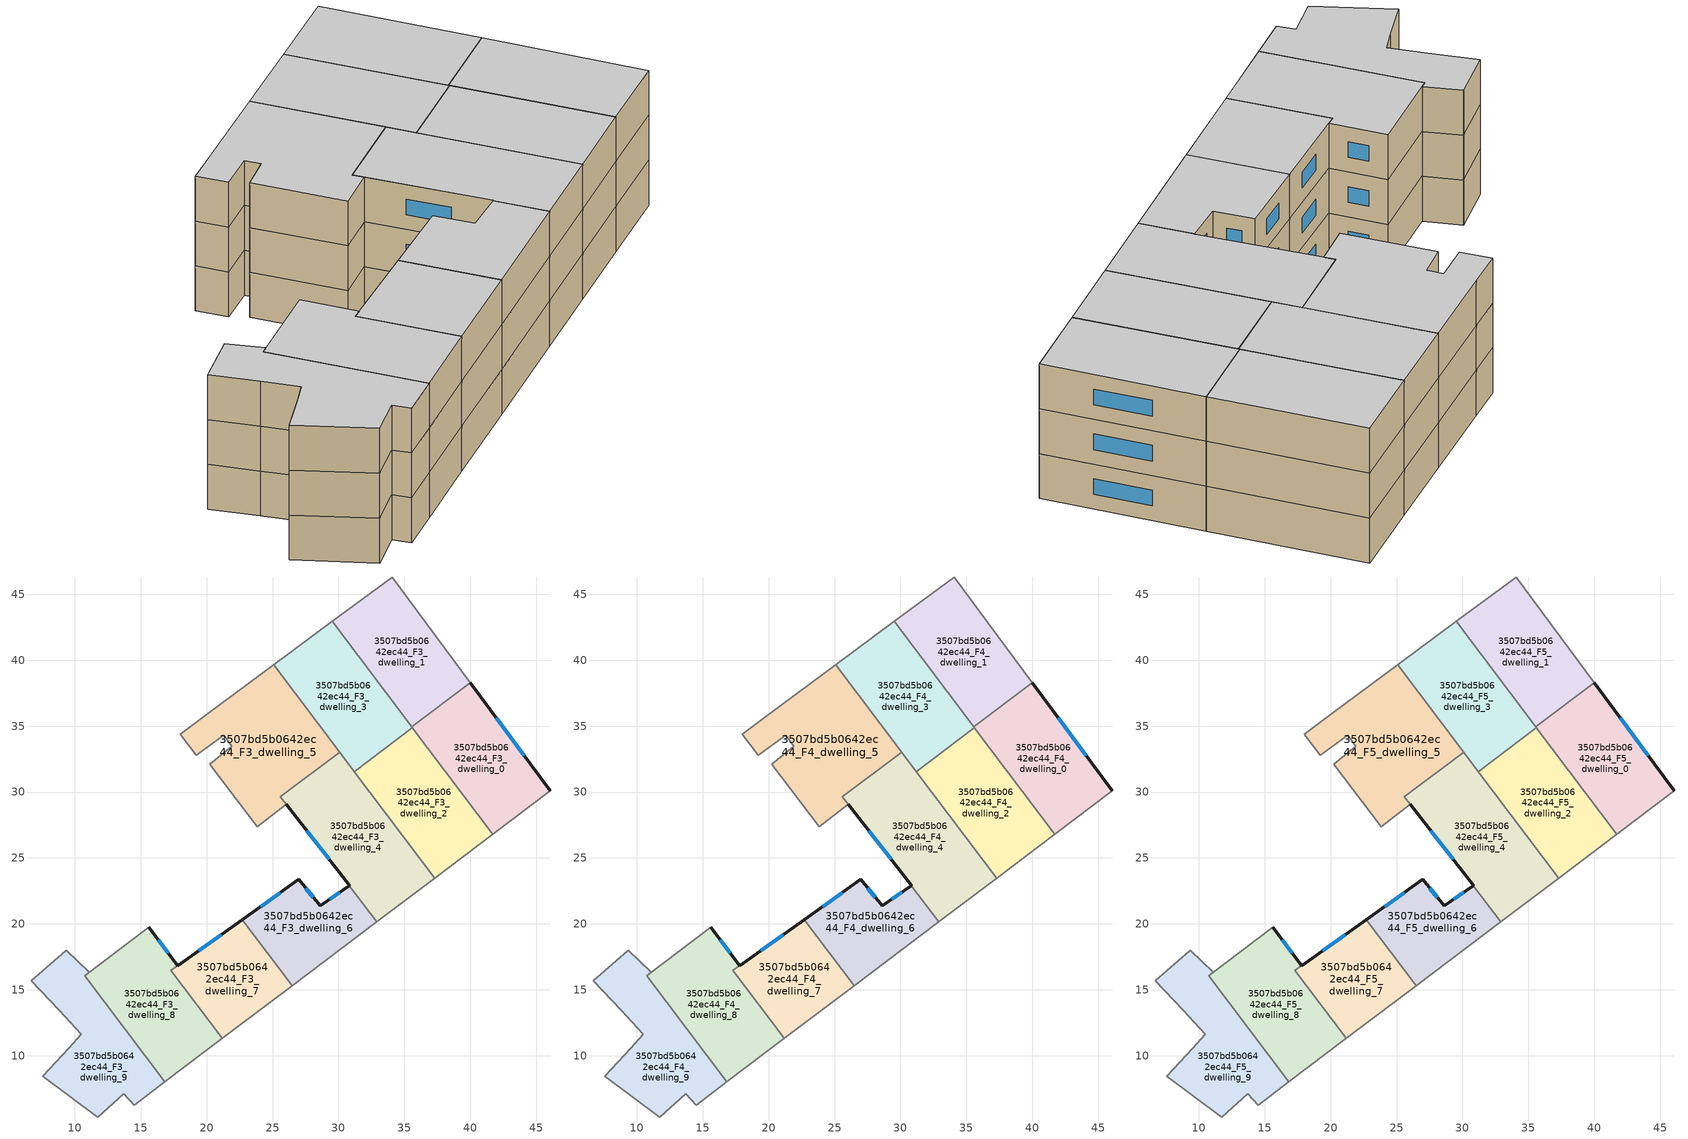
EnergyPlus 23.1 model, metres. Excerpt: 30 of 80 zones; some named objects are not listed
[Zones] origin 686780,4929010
3507bd5b0642ec44_F3_dwelling_0
 floor to 3507bd5b0642ec44_F2_dwelling_0 (EU_floor_Construction): 40,38.29 46.06,30.08 41.72,26.8 35.57,34.94 z9
 wall outside (EU_wall_Construction): 46.06,30.08 40,38.29 z9:12
 wall adiabatic (EU_wall_Construction): 41.72,26.8 46.06,30.08 z9:12
 wall to 3507bd5b0642ec44_F3_dwelling_1 (EU_wall_Construction): 40,38.29 35.57,34.94 z9:12
 wall to 3507bd5b0642ec44_F3_dwelling_2 (EU_wall_Construction): 35.62,34.88 41.72,26.8 z9:12
 wall to 3507bd5b0642ec44_F3_dwelling_3 (EU_wall_Construction): 35.57,34.94 35.62,34.88 z9:12
 window (EU_Window_Construction): 44.09,32.75 41.97,35.62 z9.98:11.02
3507bd5b0642ec44_F3_dwelling_1
 floor to 3507bd5b0642ec44_F2_dwelling_1 (EU_floor_Construction): 34.07,46.31 40,38.29 35.57,34.94 29.53,42.95 z9
 wall adiabatic (EU_wall_Construction): 40,38.29 34.07,46.31 29.53,42.95 35.57,34.94 z9:12
3507bd5b0642ec44_F3_dwelling_2
 floor to 3507bd5b0642ec44_F2_dwelling_2 (EU_floor_Construction): 35.62,34.88 41.72,26.8 37.3,23.47 31.2,31.55 z9
 wall adiabatic (EU_wall_Construction): 37.3,23.47 41.72,26.8 z9:12
 wall to 3507bd5b0642ec44_F3_dwelling_3 (EU_wall_Construction): 35.62,34.88 31.2,31.55 z9:12
 wall to 3507bd5b0642ec44_F3_dwelling_4 (EU_wall_Construction): 31.2,31.55 37.3,23.47 z9:12
3507bd5b0642ec44_F3_dwelling_3
 floor to 3507bd5b0642ec44_F2_dwelling_3 (EU_floor_Construction): 29.53,42.95 35.62,34.88 31.2,31.55 25.09,39.65 z9
 wall adiabatic (EU_wall_Construction): 35.57,34.94 29.53,42.95 25.09,39.65 30.08,33.03 z9:12
 wall to 3507bd5b0642ec44_F3_dwelling_4 (EU_wall_Construction): 30.08,33.03 31.2,31.55 z9:12
3507bd5b0642ec44_F3_dwelling_4
 floor to 3507bd5b0642ec44_F2_dwelling_4 (EU_floor_Construction): 30.08,33.03 37.3,23.47 32.9,20.14 30.83,22.88 30.85,22.9 25.59,29.64 z9
 wall outside (EU_wall_Construction): 26.04,29.06 30.85,22.9 30.83,22.88 z9:12
 wall adiabatic (EU_wall_Construction): 30.08,33.03 25.59,29.64 / 32.9,20.14 37.3,23.47 z9:12
 wall to 3507bd5b0642ec44_F3_dwelling_6 (EU_wall_Construction): 30.83,22.88 32.9,20.14 z9:12
 wall to 3507bd5b0642ec44_F3_dwelling_5 (EU_wall_Construction): 25.59,29.64 26.04,29.06 z9:12
 window (EU_Window_Construction): 27.6,27.06 29.29,24.91 z9.98:11.02
3507bd5b0642ec44_F3_dwelling_5
 floor to 3507bd5b0642ec44_F2_dwelling_5 (EU_floor_Construction): 25.09,39.65 30.08,33.03 25.58,29.63 26.03,29.06 23.84,27.35 20.22,32.1 21.89,33.47 21.28,34.32 19.22,32.79 17.99,34.38 20.11,35.96 z9
 wall adiabatic (EU_wall_Construction): 25.58,29.63 30.08,33.03 25.09,39.65 20.11,35.96 17.99,34.38 19.22,32.79 21.28,34.32 21.89,33.47 20.22,32.1 23.84,27.35 26.03,29.06 z9:12
3507bd5b0642ec44_F3_dwelling_6
 floor to 3507bd5b0642ec44_F2_dwelling_6 (EU_floor_Construction): 30.83,22.88 32.9,20.14 26.48,15.29 22.69,20.31 27,23.36 28.6,21.35 z9
 wall outside (EU_wall_Construction): 30.83,22.88 28.6,21.35 27,23.36 22.69,20.31 z9:12
 wall adiabatic (EU_wall_Construction): 26.48,15.29 32.9,20.14 z9:12
 wall to 3507bd5b0642ec44_F3_dwelling_7 (EU_wall_Construction): 22.69,20.31 26.48,15.29 z9:12
 window (EU_Window_Construction): 28.08,22.01 27.52,22.71 / 30.1,22.39 29.33,21.85 / 25.6,22.37 24.1,21.3 z9.98:11.02
3507bd5b0642ec44_F3_dwelling_7
 floor to 3507bd5b0642ec44_F2_dwelling_7 (EU_floor_Construction): 22.69,20.31 26.48,15.29 21.2,11.31 17.3,16.48 z9
 wall outside (EU_wall_Construction): 22.69,20.31 17.8,16.84 z9:12
 wall to 3507bd5b0642ec44_F3_dwelling_8 (EU_wall_Construction): 17.79,16.83 17.3,16.48 21.2,11.31 z9:12
 wall adiabatic (EU_wall_Construction): 21.2,11.31 26.48,15.29 z9:12
 window (EU_Window_Construction): 21.1,19.18 19.39,17.97 z9.98:11.02
3507bd5b0642ec44_F3_dwelling_8
 floor to 3507bd5b0642ec44_F2_dwelling_8 (EU_floor_Construction): 17.79,16.83 17.3,16.48 21.2,11.31 16.82,8 10.74,16.06 15.62,19.75 z9
 wall outside (EU_wall_Construction): 17.79,16.83 15.62,19.75 z9:12
 wall adiabatic (EU_wall_Construction): 16.82,8 21.2,11.31 / 15.62,19.75 10.74,16.06 z9:12
 wall to 3507bd5b0642ec44_F3_dwelling_9 (EU_wall_Construction): 10.74,16.06 16.82,8 z9:12
 window (EU_Window_Construction): 17.09,17.78 16.33,18.8 z9.98:11.02
3507bd5b0642ec44_F3_dwelling_9
 floor to 3507bd5b0642ec44_F2_dwelling_9 (EU_floor_Construction): 11.11,16.34 10.74,16.06 16.82,8 14.49,6.24 13.72,7.11 11.75,5.34 7.57,8.44 9.54,10.56 10.48,11.63 8.82,13.42 6.7,15.66 9.31,17.95 9.34,17.98 z9
 wall adiabatic (EU_wall_Construction): 10.74,16.06 11.11,16.34 9.34,17.98 9.31,17.95 6.7,15.66 8.82,13.42 10.48,11.63 9.54,10.56 7.57,8.44 11.75,5.34 13.72,7.11 14.49,6.24 16.82,8 z9:12
3507bd5b0642ec44_F4_dwelling_0
 floor to 3507bd5b0642ec44_F3_dwelling_0 (EU_floor_Construction): 40,38.29 46.06,30.08 41.72,26.8 35.57,34.94 z12
 wall outside (EU_wall_Construction): 46.06,30.08 40,38.29 z12:15
 wall adiabatic (EU_wall_Construction): 41.72,26.8 46.06,30.08 z12:15
 wall to 3507bd5b0642ec44_F4_dwelling_1 (EU_wall_Construction): 40,38.29 35.57,34.94 z12:15
 wall to 3507bd5b0642ec44_F4_dwelling_2 (EU_wall_Construction): 35.62,34.88 41.72,26.8 z12:15
 wall to 3507bd5b0642ec44_F4_dwelling_3 (EU_wall_Construction): 35.57,34.94 35.62,34.88 z12:15
 window (EU_Window_Construction): 44.09,32.75 41.97,35.62 z12.98:14.02
3507bd5b0642ec44_F4_dwelling_1
 floor to 3507bd5b0642ec44_F3_dwelling_1 (EU_floor_Construction): 34.07,46.31 40,38.29 35.57,34.94 29.53,42.95 z12
 wall adiabatic (EU_wall_Construction): 40,38.29 34.07,46.31 29.53,42.95 35.57,34.94 z12:15
3507bd5b0642ec44_F4_dwelling_2
 floor to 3507bd5b0642ec44_F3_dwelling_2 (EU_floor_Construction): 35.62,34.88 41.72,26.8 37.3,23.47 31.2,31.55 z12
 wall adiabatic (EU_wall_Construction): 37.3,23.47 41.72,26.8 z12:15
 wall to 3507bd5b0642ec44_F4_dwelling_3 (EU_wall_Construction): 35.62,34.88 31.2,31.55 z12:15
 wall to 3507bd5b0642ec44_F4_dwelling_4 (EU_wall_Construction): 31.2,31.55 37.3,23.47 z12:15
3507bd5b0642ec44_F4_dwelling_3
 floor to 3507bd5b0642ec44_F3_dwelling_3 (EU_floor_Construction): 29.53,42.95 35.62,34.88 31.2,31.55 25.09,39.65 z12
 wall adiabatic (EU_wall_Construction): 35.57,34.94 29.53,42.95 25.09,39.65 30.08,33.03 z12:15
 wall to 3507bd5b0642ec44_F4_dwelling_4 (EU_wall_Construction): 30.08,33.03 31.2,31.55 z12:15
3507bd5b0642ec44_F4_dwelling_4
 floor to 3507bd5b0642ec44_F3_dwelling_4 (EU_floor_Construction): 30.08,33.03 37.3,23.47 32.9,20.14 30.83,22.88 30.85,22.9 25.59,29.64 z12
 wall outside (EU_wall_Construction): 26.04,29.06 30.85,22.9 30.83,22.88 z12:15
 wall adiabatic (EU_wall_Construction): 30.08,33.03 25.59,29.64 / 32.9,20.14 37.3,23.47 z12:15
 wall to 3507bd5b0642ec44_F4_dwelling_6 (EU_wall_Construction): 30.83,22.88 32.9,20.14 z12:15
 wall to 3507bd5b0642ec44_F4_dwelling_5 (EU_wall_Construction): 25.59,29.64 26.04,29.06 z12:15
 window (EU_Window_Construction): 27.6,27.06 29.29,24.91 z12.98:14.02
3507bd5b0642ec44_F4_dwelling_5
 floor to 3507bd5b0642ec44_F3_dwelling_5 (EU_floor_Construction): 25.09,39.65 30.08,33.03 25.58,29.63 26.03,29.06 23.84,27.35 20.22,32.1 21.89,33.47 21.28,34.32 19.22,32.79 17.99,34.38 20.11,35.96 z12
 wall adiabatic (EU_wall_Construction): 25.58,29.63 30.08,33.03 25.09,39.65 20.11,35.96 17.99,34.38 19.22,32.79 21.28,34.32 21.89,33.47 20.22,32.1 23.84,27.35 26.03,29.06 z12:15
3507bd5b0642ec44_F4_dwelling_6
 floor to 3507bd5b0642ec44_F3_dwelling_6 (EU_floor_Construction): 30.83,22.88 32.9,20.14 26.48,15.29 22.69,20.31 27,23.36 28.6,21.35 z12
 wall outside (EU_wall_Construction): 30.83,22.88 28.6,21.35 27,23.36 22.69,20.31 z12:15
 wall adiabatic (EU_wall_Construction): 26.48,15.29 32.9,20.14 z12:15
 wall to 3507bd5b0642ec44_F4_dwelling_7 (EU_wall_Construction): 22.69,20.31 26.48,15.29 z12:15
 window (EU_Window_Construction): 28.08,22.01 27.52,22.71 / 30.1,22.39 29.33,21.85 / 25.6,22.37 24.1,21.3 z12.98:14.02
3507bd5b0642ec44_F4_dwelling_7
 floor to 3507bd5b0642ec44_F3_dwelling_7 (EU_floor_Construction): 22.69,20.31 26.48,15.29 21.2,11.31 17.3,16.48 z12
 wall outside (EU_wall_Construction): 22.69,20.31 17.8,16.84 z12:15
 wall to 3507bd5b0642ec44_F4_dwelling_8 (EU_wall_Construction): 17.79,16.83 17.3,16.48 21.2,11.31 z12:15
 wall adiabatic (EU_wall_Construction): 21.2,11.31 26.48,15.29 z12:15
 window (EU_Window_Construction): 21.1,19.18 19.39,17.97 z12.98:14.02
3507bd5b0642ec44_F4_dwelling_8
 floor to 3507bd5b0642ec44_F3_dwelling_8 (EU_floor_Construction): 17.79,16.83 17.3,16.48 21.2,11.31 16.82,8 10.74,16.06 15.62,19.75 z12
 wall outside (EU_wall_Construction): 17.79,16.83 15.62,19.75 z12:15
 wall adiabatic (EU_wall_Construction): 16.82,8 21.2,11.31 / 15.62,19.75 10.74,16.06 z12:15
 wall to 3507bd5b0642ec44_F4_dwelling_9 (EU_wall_Construction): 10.74,16.06 16.82,8 z12:15
 window (EU_Window_Construction): 17.09,17.78 16.33,18.8 z12.98:14.02
3507bd5b0642ec44_F4_dwelling_9
 floor to 3507bd5b0642ec44_F3_dwelling_9 (EU_floor_Construction): 11.11,16.34 10.74,16.06 16.82,8 14.49,6.24 13.72,7.11 11.75,5.34 7.57,8.44 9.54,10.56 10.48,11.63 8.82,13.42 6.7,15.66 9.31,17.95 9.34,17.98 z12
 wall adiabatic (EU_wall_Construction): 10.74,16.06 11.11,16.34 9.34,17.98 9.31,17.95 6.7,15.66 8.82,13.42 10.48,11.63 9.54,10.56 7.57,8.44 11.75,5.34 13.72,7.11 14.49,6.24 16.82,8 z12:15
3507bd5b0642ec44_F5_dwelling_0
 floor to 3507bd5b0642ec44_F4_dwelling_0 (EU_floor_Construction): 40,38.29 46.06,30.08 41.72,26.8 35.57,34.94 z15
 wall outside (EU_wall_Construction): 46.06,30.08 40,38.29 z15:18
 wall adiabatic (EU_wall_Construction): 41.72,26.8 46.06,30.08 z15:18
 wall to 3507bd5b0642ec44_F5_dwelling_1 (EU_wall_Construction): 40,38.29 35.57,34.94 z15:18
 wall to 3507bd5b0642ec44_F5_dwelling_2 (EU_wall_Construction): 35.62,34.88 41.72,26.8 z15:18
 wall to 3507bd5b0642ec44_F5_dwelling_3 (EU_wall_Construction): 35.57,34.94 35.62,34.88 z15:18
 window (EU_Window_Construction): 44.09,32.75 41.97,35.62 z15.98:17.02
 ceiling to 3507bd5b0642ec44_F6_dwelling_0 (EU_floor_Construction): 46.06,30.08 40,38.29 35.57,34.94 41.72,26.8 z18
3507bd5b0642ec44_F5_dwelling_1
 floor to 3507bd5b0642ec44_F4_dwelling_1 (EU_floor_Construction): 34.07,46.31 40,38.29 35.57,34.94 29.53,42.95 z15
 wall adiabatic (EU_wall_Construction): 40,38.29 34.07,46.31 29.53,42.95 35.57,34.94 z15:18
 ceiling to 3507bd5b0642ec44_F6_dwelling_1 (EU_floor_Construction): 40,38.29 34.07,46.31 29.53,42.95 35.57,34.94 z18
3507bd5b0642ec44_F5_dwelling_2
 floor to 3507bd5b0642ec44_F4_dwelling_2 (EU_floor_Construction): 35.62,34.88 41.72,26.8 37.3,23.47 31.2,31.55 z15
 wall adiabatic (EU_wall_Construction): 37.3,23.47 41.72,26.8 z15:18
 wall to 3507bd5b0642ec44_F5_dwelling_3 (EU_wall_Construction): 35.62,34.88 31.2,31.55 z15:18
 wall to 3507bd5b0642ec44_F5_dwelling_4 (EU_wall_Construction): 31.2,31.55 37.3,23.47 z15:18
 ceiling to 3507bd5b0642ec44_F6_dwelling_2 (EU_floor_Construction): 41.72,26.8 35.62,34.88 31.2,31.55 37.3,23.47 z18
3507bd5b0642ec44_F5_dwelling_3
 floor to 3507bd5b0642ec44_F4_dwelling_3 (EU_floor_Construction): 29.53,42.95 35.62,34.88 31.2,31.55 25.09,39.65 z15
 wall adiabatic (EU_wall_Construction): 35.57,34.94 29.53,42.95 25.09,39.65 30.08,33.03 z15:18
 wall to 3507bd5b0642ec44_F5_dwelling_4 (EU_wall_Construction): 30.08,33.03 31.2,31.55 z15:18
 ceiling to 3507bd5b0642ec44_F6_dwelling_3 (EU_floor_Construction): 35.62,34.88 29.53,42.95 25.09,39.65 31.2,31.55 z18
3507bd5b0642ec44_F5_dwelling_4
 floor to 3507bd5b0642ec44_F4_dwelling_4 (EU_floor_Construction): 30.08,33.03 37.3,23.47 32.9,20.14 30.83,22.88 30.85,22.9 25.59,29.64 z15
 wall outside (EU_wall_Construction): 26.04,29.06 30.85,22.9 30.83,22.88 z15:18
 wall adiabatic (EU_wall_Construction): 30.08,33.03 25.59,29.64 / 32.9,20.14 37.3,23.47 z15:18
 wall to 3507bd5b0642ec44_F5_dwelling_6 (EU_wall_Construction): 30.83,22.88 32.9,20.14 z15:18
 wall to 3507bd5b0642ec44_F5_dwelling_5 (EU_wall_Construction): 25.59,29.64 26.04,29.06 z15:18
 window (EU_Window_Construction): 27.6,27.06 29.29,24.91 z15.98:17.02
 ceiling to 3507bd5b0642ec44_F6_dwelling_4 (EU_floor_Construction): 37.3,23.47 30.08,33.03 25.59,29.64 30.85,22.9 30.83,22.88 32.9,20.14 z18
3507bd5b0642ec44_F5_dwelling_5
 floor to 3507bd5b0642ec44_F4_dwelling_5 (EU_floor_Construction): 25.09,39.65 30.08,33.03 25.58,29.63 26.03,29.06 23.84,27.35 20.22,32.1 21.89,33.47 21.28,34.32 19.22,32.79 17.99,34.38 20.11,35.96 z15
 wall adiabatic (EU_wall_Construction): 25.58,29.63 30.08,33.03 25.09,39.65 20.11,35.96 17.99,34.38 19.22,32.79 21.28,34.32 21.89,33.47 20.22,32.1 23.84,27.35 26.03,29.06 z15:18
 ceiling to 3507bd5b0642ec44_F6_dwelling_5 (EU_floor_Construction): 26.03,29.06 25.58,29.63 30.08,33.03 25.09,39.65 20.11,35.96 17.99,34.38 19.22,32.79 21.28,34.32 21.89,33.47 20.22,32.1 23.84,27.35 z18
3507bd5b0642ec44_F5_dwelling_6
 floor to 3507bd5b0642ec44_F4_dwelling_6 (EU_floor_Construction): 30.83,22.88 32.9,20.14 26.48,15.29 22.69,20.31 27,23.36 28.6,21.35 z15
 wall outside (EU_wall_Construction): 30.83,22.88 28.6,21.35 27,23.36 22.69,20.31 z15:18
 wall adiabatic (EU_wall_Construction): 26.48,15.29 32.9,20.14 z15:18
 wall to 3507bd5b0642ec44_F5_dwelling_7 (EU_wall_Construction): 22.69,20.31 26.48,15.29 z15:18
 window (EU_Window_Construction): 28.08,22.01 27.52,22.71 / 30.1,22.39 29.33,21.85 / 25.6,22.37 24.1,21.3 z15.98:17.02
 ceiling to 3507bd5b0642ec44_F6_dwelling_6 (EU_floor_Construction): 32.9,20.14 30.83,22.88 28.6,21.35 27,23.36 22.69,20.31 26.48,15.29 z18
3507bd5b0642ec44_F5_dwelling_7
 floor to 3507bd5b0642ec44_F4_dwelling_7 (EU_floor_Construction): 22.69,20.31 26.48,15.29 21.2,11.31 17.3,16.48 z15
 wall outside (EU_wall_Construction): 22.69,20.31 17.8,16.84 z15:18
 wall to 3507bd5b0642ec44_F5_dwelling_8 (EU_wall_Construction): 17.79,16.83 17.3,16.48 21.2,11.31 z15:18
 wall adiabatic (EU_wall_Construction): 21.2,11.31 26.48,15.29 z15:18
 window (EU_Window_Construction): 21.1,19.18 19.39,17.97 z15.98:17.02
 ceiling to 3507bd5b0642ec44_F6_dwelling_7 (EU_floor_Construction): 26.48,15.29 22.69,20.31 17.3,16.48 21.2,11.31 z18
3507bd5b0642ec44_F5_dwelling_8
 floor to 3507bd5b0642ec44_F4_dwelling_8 (EU_floor_Construction): 17.79,16.83 17.3,16.48 21.2,11.31 16.82,8 10.74,16.06 15.62,19.75 z15
 wall outside (EU_wall_Construction): 17.79,16.83 15.62,19.75 z15:18
 wall adiabatic (EU_wall_Construction): 16.82,8 21.2,11.31 / 15.62,19.75 10.74,16.06 z15:18
 wall to 3507bd5b0642ec44_F5_dwelling_9 (EU_wall_Construction): 10.74,16.06 16.82,8 z15:18
 window (EU_Window_Construction): 17.09,17.78 16.33,18.8 z15.98:17.02
 ceiling to 3507bd5b0642ec44_F6_dwelling_8 (EU_floor_Construction): 21.2,11.31 17.3,16.48 17.79,16.83 15.62,19.75 10.74,16.06 16.82,8 z18
3507bd5b0642ec44_F5_dwelling_9
 floor to 3507bd5b0642ec44_F4_dwelling_9 (EU_floor_Construction): 11.11,16.34 10.74,16.06 16.82,8 14.49,6.24 13.72,7.11 11.75,5.34 7.57,8.44 9.54,10.56 10.48,11.63 8.82,13.42 6.7,15.66 9.31,17.95 9.34,17.98 z15
 wall adiabatic (EU_wall_Construction): 10.74,16.06 11.11,16.34 9.34,17.98 9.31,17.95 6.7,15.66 8.82,13.42 10.48,11.63 9.54,10.56 7.57,8.44 11.75,5.34 13.72,7.11 14.49,6.24 16.82,8 z15:18
 ceiling to 3507bd5b0642ec44_F6_dwelling_9 (EU_floor_Construction): 14.49,6.24 16.82,8 10.74,16.06 11.11,16.34 9.34,17.98 9.31,17.95 6.7,15.66 8.82,13.42 10.48,11.63 9.54,10.56 7.57,8.44 11.75,5.34 13.72,7.11 z18
[Building]
EU S2 Campaign: North Axis=0; Terrain=City; Solar Distribution=FullExterior
[Site:Location]
Bologna: Latitude=44.5; Longitude=11.25; Time Zone=1; Elevation=37
[SizingPeriod:WeatherFileDays]
AnnualSizingPeriod: Begin Month=1; Begin Day of Month=1; End Month=12; End Day of Month=31; Day of Week for Start Day=Monday; Use Weather File Daylight Saving Period=No; Use Weather File Rain and Snow Indicators=No
[MATERIAL]
EU_InternalMass_Material: Roughness=MediumRough; Thickness=0.1; Conductivity=1; Density=1800; Specific Heat=900; Thermal Absorptance=0.9; Solar Absorptance=0.7; Visible Absorptance=0.7
[MATERIAL:NOMASS] Roughness=MediumRough; Thermal Absorptance=0.9; Solar Absorptance=0.7; Visible Absorptance=0.7
Name | Thermal Resistance
EU_wall_NoMass | 0.905828
EU_floor_NoMass | 0.67114
[WINDOWMATERIAL:SIMPLEGLAZINGSYSTEM]
EU_Window_SimpleGlazing: UFactor=4.52486; Solar Heat Gain Coefficient=0.85; Visible Transmittance=0.85
[CONSTRUCTION]
EU_wall_Construction: EU_wall_NoMass
EU_floor_Construction: EU_floor_NoMass
EU_Window_Construction: EU_Window_SimpleGlazing
EU_InternalMass_Construction: EU_InternalMass_Material
[ZONE] Type=1; Multiplier=1; Ceiling Height=autocalculate; Floor Area=autocalculate; Part of Total Floor Area=Yes
Name | Volume
3507bd5b0642ec44_F3_dwelling_0; 3507bd5b0642ec44_F4_dwelling_0; 3507bd5b0642ec44_F5_dwelling_0 | 168.078
3507bd5b0642ec44_F3_dwelling_1; 3507bd5b0642ec44_F4_dwelling_1; 3507bd5b0642ec44_F5_dwelling_1 | 168.084
3507bd5b0642ec44_F3_dwelling_2; 3507bd5b0642ec44_F4_dwelling_2; 3507bd5b0642ec44_F5_dwelling_2 | 168.075
3507bd5b0642ec44_F3_dwelling_3; 3507bd5b0642ec44_F4_dwelling_3; 3507bd5b0642ec44_F5_dwelling_3 | 168.069
3507bd5b0642ec44_F3_dwelling_4; 3507bd5b0642ec44_F4_dwelling_4; 3507bd5b0642ec44_F5_dwelling_4 | 199.48
3507bd5b0642ec44_F3_dwelling_5; 3507bd5b0642ec44_F4_dwelling_5; 3507bd5b0642ec44_F5_dwelling_5 | 211.947
3507bd5b0642ec44_F3_dwelling_6; 3507bd5b0642ec44_F4_dwelling_6; 3507bd5b0642ec44_F5_dwelling_6 | 127.467
3507bd5b0642ec44_F3_dwelling_7; 3507bd5b0642ec44_F4_dwelling_7; 3507bd5b0642ec44_F5_dwelling_7 | 126.613
3507bd5b0642ec44_F3_dwelling_8; 3507bd5b0642ec44_F4_dwelling_8; 3507bd5b0642ec44_F5_dwelling_8 | 173.014
3507bd5b0642ec44_F3_dwelling_9; 3507bd5b0642ec44_F4_dwelling_9; 3507bd5b0642ec44_F5_dwelling_9 | 169.909
[INTERNALMASS] Construction=EU_InternalMass_Construction
Name | Zone or ZoneList | Surface Area
3507bd5b0642ec44_F3_dwelling_0_EU_InternalMass | 3507bd5b0642ec44_F3_dwelling_0 | 56.0274
3507bd5b0642ec44_F3_dwelling_1_EU_InternalMass | 3507bd5b0642ec44_F3_dwelling_1 | 56.0282
3507bd5b0642ec44_F3_dwelling_2_EU_InternalMass | 3507bd5b0642ec44_F3_dwelling_2 | 56.0257
3507bd5b0642ec44_F3_dwelling_3_EU_InternalMass | 3507bd5b0642ec44_F3_dwelling_3 | 56.022
3507bd5b0642ec44_F3_dwelling_4_EU_InternalMass | 3507bd5b0642ec44_F3_dwelling_4 | 66.5132
3507bd5b0642ec44_F3_dwelling_5_EU_InternalMass | 3507bd5b0642ec44_F3_dwelling_5 | 70.6484
3507bd5b0642ec44_F3_dwelling_6_EU_InternalMass | 3507bd5b0642ec44_F3_dwelling_6 | 42.488
3507bd5b0642ec44_F3_dwelling_7_EU_InternalMass | 3507bd5b0642ec44_F3_dwelling_7 | 42.204
3507bd5b0642ec44_F3_dwelling_8_EU_InternalMass | 3507bd5b0642ec44_F3_dwelling_8 | 57.673
3507bd5b0642ec44_F3_dwelling_9_EU_InternalMass | 3507bd5b0642ec44_F3_dwelling_9 | 56.6362
3507bd5b0642ec44_F4_dwelling_0_EU_InternalMass | 3507bd5b0642ec44_F4_dwelling_0 | 56.0274
3507bd5b0642ec44_F4_dwelling_1_EU_InternalMass | 3507bd5b0642ec44_F4_dwelling_1 | 56.0282
3507bd5b0642ec44_F4_dwelling_2_EU_InternalMass | 3507bd5b0642ec44_F4_dwelling_2 | 56.0257
3507bd5b0642ec44_F4_dwelling_3_EU_InternalMass | 3507bd5b0642ec44_F4_dwelling_3 | 56.022
3507bd5b0642ec44_F4_dwelling_4_EU_InternalMass | 3507bd5b0642ec44_F4_dwelling_4 | 66.5132
3507bd5b0642ec44_F4_dwelling_5_EU_InternalMass | 3507bd5b0642ec44_F4_dwelling_5 | 70.6484
3507bd5b0642ec44_F4_dwelling_6_EU_InternalMass | 3507bd5b0642ec44_F4_dwelling_6 | 42.488
3507bd5b0642ec44_F4_dwelling_7_EU_InternalMass | 3507bd5b0642ec44_F4_dwelling_7 | 42.204
3507bd5b0642ec44_F4_dwelling_8_EU_InternalMass | 3507bd5b0642ec44_F4_dwelling_8 | 57.673
3507bd5b0642ec44_F4_dwelling_9_EU_InternalMass | 3507bd5b0642ec44_F4_dwelling_9 | 56.6362
3507bd5b0642ec44_F5_dwelling_0_EU_InternalMass | 3507bd5b0642ec44_F5_dwelling_0 | 56.0274
3507bd5b0642ec44_F5_dwelling_1_EU_InternalMass | 3507bd5b0642ec44_F5_dwelling_1 | 56.0282
3507bd5b0642ec44_F5_dwelling_2_EU_InternalMass | 3507bd5b0642ec44_F5_dwelling_2 | 56.0257
3507bd5b0642ec44_F5_dwelling_3_EU_InternalMass | 3507bd5b0642ec44_F5_dwelling_3 | 56.022
3507bd5b0642ec44_F5_dwelling_4_EU_InternalMass | 3507bd5b0642ec44_F5_dwelling_4 | 66.5132
3507bd5b0642ec44_F5_dwelling_5_EU_InternalMass | 3507bd5b0642ec44_F5_dwelling_5 | 70.6484
3507bd5b0642ec44_F5_dwelling_6_EU_InternalMass | 3507bd5b0642ec44_F5_dwelling_6 | 42.488
3507bd5b0642ec44_F5_dwelling_7_EU_InternalMass | 3507bd5b0642ec44_F5_dwelling_7 | 42.204
3507bd5b0642ec44_F5_dwelling_8_EU_InternalMass | 3507bd5b0642ec44_F5_dwelling_8 | 57.673
3507bd5b0642ec44_F5_dwelling_9_EU_InternalMass | 3507bd5b0642ec44_F5_dwelling_9 | 56.6362
[OTHEREQUIPMENT] Fuel Type=Electricity; Design Level Calculation Method=Watts/Area; Power per Zone Floor Area=1; Fraction Latent=0; Fraction Radiant=0; Fraction Lost=0; Carbon Dioxide Generation Rate=0; EndUse Subcategory=EU_Step8_InternalGains
Name | Zone or ZoneList or Space or SpaceList | Schedule
EU_Step8_InternalGain_3507bd5b0642ec44_F3_dwelling_0_f000 | 3507bd5b0642ec44_F3_dwelling_0 | EU_Step8_GainSchedule_3507bd5b0642ec44_F3_dwelling_0_f000
EU_Step8_InternalGain_3507bd5b0642ec44_F3_dwelling_1_f000 | 3507bd5b0642ec44_F3_dwelling_1 | EU_Step8_GainSchedule_3507bd5b0642ec44_F3_dwelling_1_f000
EU_Step8_InternalGain_3507bd5b0642ec44_F3_dwelling_2_f000 | 3507bd5b0642ec44_F3_dwelling_2 | EU_Step8_GainSchedule_3507bd5b0642ec44_F3_dwelling_2_f000
EU_Step8_InternalGain_3507bd5b0642ec44_F3_dwelling_3_f000 | 3507bd5b0642ec44_F3_dwelling_3 | EU_Step8_GainSchedule_3507bd5b0642ec44_F3_dwelling_3_f000
EU_Step8_InternalGain_3507bd5b0642ec44_F3_dwelling_4_f000 | 3507bd5b0642ec44_F3_dwelling_4 | EU_Step8_GainSchedule_3507bd5b0642ec44_F3_dwelling_4_f000
EU_Step8_InternalGain_3507bd5b0642ec44_F3_dwelling_5_f000 | 3507bd5b0642ec44_F3_dwelling_5 | EU_Step8_GainSchedule_3507bd5b0642ec44_F3_dwelling_5_f000
EU_Step8_InternalGain_3507bd5b0642ec44_F3_dwelling_6_f000 | 3507bd5b0642ec44_F3_dwelling_6 | EU_Step8_GainSchedule_3507bd5b0642ec44_F3_dwelling_6_f000
EU_Step8_InternalGain_3507bd5b0642ec44_F3_dwelling_7_f000 | 3507bd5b0642ec44_F3_dwelling_7 | EU_Step8_GainSchedule_3507bd5b0642ec44_F3_dwelling_7_f000
EU_Step8_InternalGain_3507bd5b0642ec44_F3_dwelling_8_f000 | 3507bd5b0642ec44_F3_dwelling_8 | EU_Step8_GainSchedule_3507bd5b0642ec44_F3_dwelling_8_f000
EU_Step8_InternalGain_3507bd5b0642ec44_F3_dwelling_9_f000 | 3507bd5b0642ec44_F3_dwelling_9 | EU_Step8_GainSchedule_3507bd5b0642ec44_F3_dwelling_9_f000
EU_Step8_InternalGain_3507bd5b0642ec44_F4_dwelling_0_f000 | 3507bd5b0642ec44_F4_dwelling_0 | EU_Step8_GainSchedule_3507bd5b0642ec44_F4_dwelling_0_f000
EU_Step8_InternalGain_3507bd5b0642ec44_F4_dwelling_1_f000 | 3507bd5b0642ec44_F4_dwelling_1 | EU_Step8_GainSchedule_3507bd5b0642ec44_F4_dwelling_1_f000
EU_Step8_InternalGain_3507bd5b0642ec44_F4_dwelling_2_f000 | 3507bd5b0642ec44_F4_dwelling_2 | EU_Step8_GainSchedule_3507bd5b0642ec44_F4_dwelling_2_f000
EU_Step8_InternalGain_3507bd5b0642ec44_F4_dwelling_3_f000 | 3507bd5b0642ec44_F4_dwelling_3 | EU_Step8_GainSchedule_3507bd5b0642ec44_F4_dwelling_3_f000
EU_Step8_InternalGain_3507bd5b0642ec44_F4_dwelling_4_f000 | 3507bd5b0642ec44_F4_dwelling_4 | EU_Step8_GainSchedule_3507bd5b0642ec44_F4_dwelling_4_f000
EU_Step8_InternalGain_3507bd5b0642ec44_F4_dwelling_5_f000 | 3507bd5b0642ec44_F4_dwelling_5 | EU_Step8_GainSchedule_3507bd5b0642ec44_F4_dwelling_5_f000
EU_Step8_InternalGain_3507bd5b0642ec44_F4_dwelling_6_f000 | 3507bd5b0642ec44_F4_dwelling_6 | EU_Step8_GainSchedule_3507bd5b0642ec44_F4_dwelling_6_f000
EU_Step8_InternalGain_3507bd5b0642ec44_F4_dwelling_7_f000 | 3507bd5b0642ec44_F4_dwelling_7 | EU_Step8_GainSchedule_3507bd5b0642ec44_F4_dwelling_7_f000
EU_Step8_InternalGain_3507bd5b0642ec44_F4_dwelling_8_f000 | 3507bd5b0642ec44_F4_dwelling_8 | EU_Step8_GainSchedule_3507bd5b0642ec44_F4_dwelling_8_f000
EU_Step8_InternalGain_3507bd5b0642ec44_F4_dwelling_9_f000 | 3507bd5b0642ec44_F4_dwelling_9 | EU_Step8_GainSchedule_3507bd5b0642ec44_F4_dwelling_9_f000
EU_Step8_InternalGain_3507bd5b0642ec44_F5_dwelling_0_f000 | 3507bd5b0642ec44_F5_dwelling_0 | EU_Step8_GainSchedule_3507bd5b0642ec44_F5_dwelling_0_f000
EU_Step8_InternalGain_3507bd5b0642ec44_F5_dwelling_1_f000 | 3507bd5b0642ec44_F5_dwelling_1 | EU_Step8_GainSchedule_3507bd5b0642ec44_F5_dwelling_1_f000
EU_Step8_InternalGain_3507bd5b0642ec44_F5_dwelling_2_f000 | 3507bd5b0642ec44_F5_dwelling_2 | EU_Step8_GainSchedule_3507bd5b0642ec44_F5_dwelling_2_f000
EU_Step8_InternalGain_3507bd5b0642ec44_F5_dwelling_3_f000 | 3507bd5b0642ec44_F5_dwelling_3 | EU_Step8_GainSchedule_3507bd5b0642ec44_F5_dwelling_3_f000
EU_Step8_InternalGain_3507bd5b0642ec44_F5_dwelling_4_f000 | 3507bd5b0642ec44_F5_dwelling_4 | EU_Step8_GainSchedule_3507bd5b0642ec44_F5_dwelling_4_f000
EU_Step8_InternalGain_3507bd5b0642ec44_F5_dwelling_5_f000 | 3507bd5b0642ec44_F5_dwelling_5 | EU_Step8_GainSchedule_3507bd5b0642ec44_F5_dwelling_5_f000
EU_Step8_InternalGain_3507bd5b0642ec44_F5_dwelling_6_f000 | 3507bd5b0642ec44_F5_dwelling_6 | EU_Step8_GainSchedule_3507bd5b0642ec44_F5_dwelling_6_f000
EU_Step8_InternalGain_3507bd5b0642ec44_F5_dwelling_7_f000 | 3507bd5b0642ec44_F5_dwelling_7 | EU_Step8_GainSchedule_3507bd5b0642ec44_F5_dwelling_7_f000
EU_Step8_InternalGain_3507bd5b0642ec44_F5_dwelling_8_f000 | 3507bd5b0642ec44_F5_dwelling_8 | EU_Step8_GainSchedule_3507bd5b0642ec44_F5_dwelling_8_f000
EU_Step8_InternalGain_3507bd5b0642ec44_F5_dwelling_9_f000 | 3507bd5b0642ec44_F5_dwelling_9 | EU_Step8_GainSchedule_3507bd5b0642ec44_F5_dwelling_9_f000
[ZONEVENTILATION:DESIGNFLOWRATE] Schedule=EU_AlwaysOn; Design Flow Rate Calculation Method=AirChanges/Hour; Air Changes per Hour=0.73129; Ventilation Type=Natural; Fan Pressure Rise=0; Fan Total Efficiency=1; Constant Term Coefficient=1; Temperature Term Coefficient=0; Velocity Term Coefficient=0; Velocity Squared Term Coefficient=0; Minimum Indoor Temperature=-100; Maximum Indoor Temperature=100; Delta Temperature=-100; Minimum Outdoor Temperature=-100; Maximum Outdoor Temperature=100; Maximum Wind Speed=40
Name | Zone or ZoneList or Space or SpaceList
EU_ConstantAir_3507bd5b0642ec44_F3_dwelling_0 | 3507bd5b0642ec44_F3_dwelling_0
EU_ConstantAir_3507bd5b0642ec44_F3_dwelling_1 | 3507bd5b0642ec44_F3_dwelling_1
EU_ConstantAir_3507bd5b0642ec44_F3_dwelling_2 | 3507bd5b0642ec44_F3_dwelling_2
EU_ConstantAir_3507bd5b0642ec44_F3_dwelling_3 | 3507bd5b0642ec44_F3_dwelling_3
EU_ConstantAir_3507bd5b0642ec44_F3_dwelling_4 | 3507bd5b0642ec44_F3_dwelling_4
EU_ConstantAir_3507bd5b0642ec44_F3_dwelling_5 | 3507bd5b0642ec44_F3_dwelling_5
EU_ConstantAir_3507bd5b0642ec44_F3_dwelling_6 | 3507bd5b0642ec44_F3_dwelling_6
EU_ConstantAir_3507bd5b0642ec44_F3_dwelling_7 | 3507bd5b0642ec44_F3_dwelling_7
EU_ConstantAir_3507bd5b0642ec44_F3_dwelling_8 | 3507bd5b0642ec44_F3_dwelling_8
EU_ConstantAir_3507bd5b0642ec44_F3_dwelling_9 | 3507bd5b0642ec44_F3_dwelling_9
EU_ConstantAir_3507bd5b0642ec44_F4_dwelling_0 | 3507bd5b0642ec44_F4_dwelling_0
EU_ConstantAir_3507bd5b0642ec44_F4_dwelling_1 | 3507bd5b0642ec44_F4_dwelling_1
EU_ConstantAir_3507bd5b0642ec44_F4_dwelling_2 | 3507bd5b0642ec44_F4_dwelling_2
EU_ConstantAir_3507bd5b0642ec44_F4_dwelling_3 | 3507bd5b0642ec44_F4_dwelling_3
EU_ConstantAir_3507bd5b0642ec44_F4_dwelling_4 | 3507bd5b0642ec44_F4_dwelling_4
EU_ConstantAir_3507bd5b0642ec44_F4_dwelling_5 | 3507bd5b0642ec44_F4_dwelling_5
EU_ConstantAir_3507bd5b0642ec44_F4_dwelling_6 | 3507bd5b0642ec44_F4_dwelling_6
EU_ConstantAir_3507bd5b0642ec44_F4_dwelling_7 | 3507bd5b0642ec44_F4_dwelling_7
EU_ConstantAir_3507bd5b0642ec44_F4_dwelling_8 | 3507bd5b0642ec44_F4_dwelling_8
EU_ConstantAir_3507bd5b0642ec44_F4_dwelling_9 | 3507bd5b0642ec44_F4_dwelling_9
EU_ConstantAir_3507bd5b0642ec44_F5_dwelling_0 | 3507bd5b0642ec44_F5_dwelling_0
EU_ConstantAir_3507bd5b0642ec44_F5_dwelling_1 | 3507bd5b0642ec44_F5_dwelling_1
EU_ConstantAir_3507bd5b0642ec44_F5_dwelling_2 | 3507bd5b0642ec44_F5_dwelling_2
EU_ConstantAir_3507bd5b0642ec44_F5_dwelling_3 | 3507bd5b0642ec44_F5_dwelling_3
EU_ConstantAir_3507bd5b0642ec44_F5_dwelling_4 | 3507bd5b0642ec44_F5_dwelling_4
EU_ConstantAir_3507bd5b0642ec44_F5_dwelling_5 | 3507bd5b0642ec44_F5_dwelling_5
EU_ConstantAir_3507bd5b0642ec44_F5_dwelling_6 | 3507bd5b0642ec44_F5_dwelling_6
EU_ConstantAir_3507bd5b0642ec44_F5_dwelling_7 | 3507bd5b0642ec44_F5_dwelling_7
EU_ConstantAir_3507bd5b0642ec44_F5_dwelling_8 | 3507bd5b0642ec44_F5_dwelling_8
EU_ConstantAir_3507bd5b0642ec44_F5_dwelling_9 | 3507bd5b0642ec44_F5_dwelling_9
[HVACTEMPLATE:ZONE:IDEALLOADSAIRSYSTEM] System Availability Schedule=EU_AlwaysOn; Maximum Heating Supply Air Temperature=50; Minimum Cooling Supply Air Temperature=13; Maximum Heating Supply Air Humidity Ratio=0.0156; Minimum Cooling Supply Air Humidity Ratio=0.0077; Heating Limit=NoLimit; Cooling Limit=NoLimit; Heating Availability Schedule=EU_AlwaysOn; Cooling Availability Schedule=EU_CoolingOff; Dehumidification Control Type=ConstantSensibleHeatRatio; Cooling Sensible Heat Ratio=0.7; Dehumidification Setpoint=60; Humidification Control Type=None; Humidification Setpoint=30; Outdoor Air Method=None; Outdoor Air Flow Rate per Person=0.00944; Outdoor Air Flow Rate per Zone Floor Area=0; Outdoor Air Flow Rate per Zone=0; Demand Controlled Ventilation Type=None; Outdoor Air Economizer Type=NoEconomizer; Heat Recovery Type=None; Sensible Heat Recovery Effectiveness=0.7; Latent Heat Recovery Effectiveness=0.65
Name | Template Thermostat
3507bd5b0642ec44_F3_dwelling_0 | EU_HeatOnly_3507bd5b0642ec44_F3_dwelling_0
3507bd5b0642ec44_F3_dwelling_1 | EU_HeatOnly_3507bd5b0642ec44_F3_dwelling_1
3507bd5b0642ec44_F3_dwelling_2 | EU_HeatOnly_3507bd5b0642ec44_F3_dwelling_2
3507bd5b0642ec44_F3_dwelling_3 | EU_HeatOnly_3507bd5b0642ec44_F3_dwelling_3
3507bd5b0642ec44_F3_dwelling_4 | EU_HeatOnly_3507bd5b0642ec44_F3_dwelling_4
3507bd5b0642ec44_F3_dwelling_5 | EU_HeatOnly_3507bd5b0642ec44_F3_dwelling_5
3507bd5b0642ec44_F3_dwelling_6 | EU_HeatOnly_3507bd5b0642ec44_F3_dwelling_6
3507bd5b0642ec44_F3_dwelling_7 | EU_HeatOnly_3507bd5b0642ec44_F3_dwelling_7
3507bd5b0642ec44_F3_dwelling_8 | EU_HeatOnly_3507bd5b0642ec44_F3_dwelling_8
3507bd5b0642ec44_F3_dwelling_9 | EU_HeatOnly_3507bd5b0642ec44_F3_dwelling_9
3507bd5b0642ec44_F4_dwelling_0 | EU_HeatOnly_3507bd5b0642ec44_F4_dwelling_0
3507bd5b0642ec44_F4_dwelling_1 | EU_HeatOnly_3507bd5b0642ec44_F4_dwelling_1
3507bd5b0642ec44_F4_dwelling_2 | EU_HeatOnly_3507bd5b0642ec44_F4_dwelling_2
3507bd5b0642ec44_F4_dwelling_3 | EU_HeatOnly_3507bd5b0642ec44_F4_dwelling_3
3507bd5b0642ec44_F4_dwelling_4 | EU_HeatOnly_3507bd5b0642ec44_F4_dwelling_4
3507bd5b0642ec44_F4_dwelling_5 | EU_HeatOnly_3507bd5b0642ec44_F4_dwelling_5
3507bd5b0642ec44_F4_dwelling_6 | EU_HeatOnly_3507bd5b0642ec44_F4_dwelling_6
3507bd5b0642ec44_F4_dwelling_7 | EU_HeatOnly_3507bd5b0642ec44_F4_dwelling_7
3507bd5b0642ec44_F4_dwelling_8 | EU_HeatOnly_3507bd5b0642ec44_F4_dwelling_8
3507bd5b0642ec44_F4_dwelling_9 | EU_HeatOnly_3507bd5b0642ec44_F4_dwelling_9
3507bd5b0642ec44_F5_dwelling_0 | EU_HeatOnly_3507bd5b0642ec44_F5_dwelling_0
3507bd5b0642ec44_F5_dwelling_1 | EU_HeatOnly_3507bd5b0642ec44_F5_dwelling_1
3507bd5b0642ec44_F5_dwelling_2 | EU_HeatOnly_3507bd5b0642ec44_F5_dwelling_2
3507bd5b0642ec44_F5_dwelling_3 | EU_HeatOnly_3507bd5b0642ec44_F5_dwelling_3
3507bd5b0642ec44_F5_dwelling_4 | EU_HeatOnly_3507bd5b0642ec44_F5_dwelling_4
3507bd5b0642ec44_F5_dwelling_5 | EU_HeatOnly_3507bd5b0642ec44_F5_dwelling_5
3507bd5b0642ec44_F5_dwelling_6 | EU_HeatOnly_3507bd5b0642ec44_F5_dwelling_6
3507bd5b0642ec44_F5_dwelling_7 | EU_HeatOnly_3507bd5b0642ec44_F5_dwelling_7
3507bd5b0642ec44_F5_dwelling_8 | EU_HeatOnly_3507bd5b0642ec44_F5_dwelling_8
3507bd5b0642ec44_F5_dwelling_9 | EU_HeatOnly_3507bd5b0642ec44_F5_dwelling_9
[SIZING:ZONE] Zone Cooling Design Supply Air Temperature Input Method=SupplyAirTemperature; Zone Cooling Design Supply Air Temperature=13; Zone Heating Design Supply Air Temperature Input Method=SupplyAirTemperature; Zone Heating Design Supply Air Temperature=50; Zone Cooling Design Supply Air Humidity Ratio=0.008; Zone Heating Design Supply Air Humidity Ratio=0.008; Cooling Design Air Flow Method=DesignDay; Cooling Design Air Flow Rate=0; Cooling Minimum Air Flow per Zone Floor Area=0.000762; Cooling Minimum Air Flow=0; Cooling Minimum Air Flow Fraction=0.2; Heating Design Air Flow Method=DesignDay; Heating Design Air Flow Rate=0; Heating Maximum Air Flow per Zone Floor Area=0.002032; Heating Maximum Air Flow=0.141576; Heating Maximum Air Flow Fraction=0.3; Account for Dedicated Outdoor Air System=No; Dedicated Outdoor Air System Control Strategy=NeutralSupplyAir; Dedicated Outdoor Air Low Setpoint Temperature for Design=autosize; Dedicated Outdoor Air High Setpoint Temperature for Design=autosize; Zone Load Sizing Method=Sensible Load Only No Latent Load; Zone Latent Cooling Design Supply Air Humidity Ratio Input Method=HumidityRatioDifference; Zone Cooling Design Supply Air Humidity Ratio Difference=0.005; Zone Latent Heating Design Supply Air Humidity Ratio Input Method=HumidityRatioDifference; Zone Humidification Design Supply Air Humidity Ratio Difference=0.005
3507bd5b0642ec44_F3_dwelling_0; 3507bd5b0642ec44_F3_dwelling_1; 3507bd5b0642ec44_F3_dwelling_2; 3507bd5b0642ec44_F3_dwelling_3; 3507bd5b0642ec44_F3_dwelling_4; 3507bd5b0642ec44_F3_dwelling_5; 3507bd5b0642ec44_F3_dwelling_6; 3507bd5b0642ec44_F3_dwelling_7; 3507bd5b0642ec44_F3_dwelling_8; 3507bd5b0642ec44_F3_dwelling_9; 3507bd5b0642ec44_F4_dwelling_0; 3507bd5b0642ec44_F4_dwelling_1; 3507bd5b0642ec44_F4_dwelling_2; 3507bd5b0642ec44_F4_dwelling_3; 3507bd5b0642ec44_F4_dwelling_4; 3507bd5b0642ec44_F4_dwelling_5; 3507bd5b0642ec44_F4_dwelling_6; 3507bd5b0642ec44_F4_dwelling_7; 3507bd5b0642ec44_F4_dwelling_8; 3507bd5b0642ec44_F4_dwelling_9; 3507bd5b0642ec44_F5_dwelling_0; 3507bd5b0642ec44_F5_dwelling_1; 3507bd5b0642ec44_F5_dwelling_2; 3507bd5b0642ec44_F5_dwelling_3; 3507bd5b0642ec44_F5_dwelling_4; 3507bd5b0642ec44_F5_dwelling_5; 3507bd5b0642ec44_F5_dwelling_6; 3507bd5b0642ec44_F5_dwelling_7; 3507bd5b0642ec44_F5_dwelling_8; 3507bd5b0642ec44_F5_dwelling_9
[SCHEDULE:CONSTANT]
Name | Hourly Value
EU_AlwaysOn | 1
EU_CoolingOff | 0
[SCHEDULE:FILE] Column Number=1; Rows to Skip at Top=0; Number of Hours of Data=8760; Column Separator=Comma; Interpolate to Timestep=No; Minutes per Item=60; Adjust Schedule for Daylight Savings=Yes
Name | File
EU_Step8_GainSchedule_3507bd5b0642ec44_F3_dwelling_0_f000 | ../../schedules/3507bd5b0642ec44/3507bd5b0642ec44_F3_dwelling_0_f000_gain.csv
EU_Step8_GainSchedule_3507bd5b0642ec44_F3_dwelling_1_f000 | ../../schedules/3507bd5b0642ec44/3507bd5b0642ec44_F3_dwelling_1_f000_gain.csv
EU_Step8_GainSchedule_3507bd5b0642ec44_F3_dwelling_2_f000 | ../../schedules/3507bd5b0642ec44/3507bd5b0642ec44_F3_dwelling_2_f000_gain.csv
EU_Step8_GainSchedule_3507bd5b0642ec44_F3_dwelling_3_f000 | ../../schedules/3507bd5b0642ec44/3507bd5b0642ec44_F3_dwelling_3_f000_gain.csv
EU_Step8_GainSchedule_3507bd5b0642ec44_F3_dwelling_4_f000 | ../../schedules/3507bd5b0642ec44/3507bd5b0642ec44_F3_dwelling_4_f000_gain.csv
EU_Step8_GainSchedule_3507bd5b0642ec44_F3_dwelling_5_f000 | ../../schedules/3507bd5b0642ec44/3507bd5b0642ec44_F3_dwelling_5_f000_gain.csv
EU_Step8_GainSchedule_3507bd5b0642ec44_F3_dwelling_6_f000 | ../../schedules/3507bd5b0642ec44/3507bd5b0642ec44_F3_dwelling_6_f000_gain.csv
EU_Step8_GainSchedule_3507bd5b0642ec44_F3_dwelling_7_f000 | ../../schedules/3507bd5b0642ec44/3507bd5b0642ec44_F3_dwelling_7_f000_gain.csv
EU_Step8_GainSchedule_3507bd5b0642ec44_F3_dwelling_8_f000 | ../../schedules/3507bd5b0642ec44/3507bd5b0642ec44_F3_dwelling_8_f000_gain.csv
EU_Step8_GainSchedule_3507bd5b0642ec44_F3_dwelling_9_f000 | ../../schedules/3507bd5b0642ec44/3507bd5b0642ec44_F3_dwelling_9_f000_gain.csv
EU_Step8_GainSchedule_3507bd5b0642ec44_F4_dwelling_0_f000 | ../../schedules/3507bd5b0642ec44/3507bd5b0642ec44_F4_dwelling_0_f000_gain.csv
EU_Step8_GainSchedule_3507bd5b0642ec44_F4_dwelling_1_f000 | ../../schedules/3507bd5b0642ec44/3507bd5b0642ec44_F4_dwelling_1_f000_gain.csv
EU_Step8_GainSchedule_3507bd5b0642ec44_F4_dwelling_2_f000 | ../../schedules/3507bd5b0642ec44/3507bd5b0642ec44_F4_dwelling_2_f000_gain.csv
EU_Step8_GainSchedule_3507bd5b0642ec44_F4_dwelling_3_f000 | ../../schedules/3507bd5b0642ec44/3507bd5b0642ec44_F4_dwelling_3_f000_gain.csv
EU_Step8_GainSchedule_3507bd5b0642ec44_F4_dwelling_4_f000 | ../../schedules/3507bd5b0642ec44/3507bd5b0642ec44_F4_dwelling_4_f000_gain.csv
EU_Step8_GainSchedule_3507bd5b0642ec44_F4_dwelling_5_f000 | ../../schedules/3507bd5b0642ec44/3507bd5b0642ec44_F4_dwelling_5_f000_gain.csv
EU_Step8_GainSchedule_3507bd5b0642ec44_F4_dwelling_6_f000 | ../../schedules/3507bd5b0642ec44/3507bd5b0642ec44_F4_dwelling_6_f000_gain.csv
EU_Step8_GainSchedule_3507bd5b0642ec44_F4_dwelling_7_f000 | ../../schedules/3507bd5b0642ec44/3507bd5b0642ec44_F4_dwelling_7_f000_gain.csv
EU_Step8_GainSchedule_3507bd5b0642ec44_F4_dwelling_8_f000 | ../../schedules/3507bd5b0642ec44/3507bd5b0642ec44_F4_dwelling_8_f000_gain.csv
EU_Step8_GainSchedule_3507bd5b0642ec44_F4_dwelling_9_f000 | ../../schedules/3507bd5b0642ec44/3507bd5b0642ec44_F4_dwelling_9_f000_gain.csv
EU_Step8_GainSchedule_3507bd5b0642ec44_F5_dwelling_0_f000 | ../../schedules/3507bd5b0642ec44/3507bd5b0642ec44_F5_dwelling_0_f000_gain.csv
EU_Step8_GainSchedule_3507bd5b0642ec44_F5_dwelling_1_f000 | ../../schedules/3507bd5b0642ec44/3507bd5b0642ec44_F5_dwelling_1_f000_gain.csv
EU_Step8_GainSchedule_3507bd5b0642ec44_F5_dwelling_2_f000 | ../../schedules/3507bd5b0642ec44/3507bd5b0642ec44_F5_dwelling_2_f000_gain.csv
EU_Step8_GainSchedule_3507bd5b0642ec44_F5_dwelling_3_f000 | ../../schedules/3507bd5b0642ec44/3507bd5b0642ec44_F5_dwelling_3_f000_gain.csv
EU_Step8_GainSchedule_3507bd5b0642ec44_F5_dwelling_4_f000 | ../../schedules/3507bd5b0642ec44/3507bd5b0642ec44_F5_dwelling_4_f000_gain.csv
EU_Step8_GainSchedule_3507bd5b0642ec44_F5_dwelling_5_f000 | ../../schedules/3507bd5b0642ec44/3507bd5b0642ec44_F5_dwelling_5_f000_gain.csv
EU_Step8_GainSchedule_3507bd5b0642ec44_F5_dwelling_6_f000 | ../../schedules/3507bd5b0642ec44/3507bd5b0642ec44_F5_dwelling_6_f000_gain.csv
EU_Step8_GainSchedule_3507bd5b0642ec44_F5_dwelling_7_f000 | ../../schedules/3507bd5b0642ec44/3507bd5b0642ec44_F5_dwelling_7_f000_gain.csv
EU_Step8_GainSchedule_3507bd5b0642ec44_F5_dwelling_8_f000 | ../../schedules/3507bd5b0642ec44/3507bd5b0642ec44_F5_dwelling_8_f000_gain.csv
EU_Step8_GainSchedule_3507bd5b0642ec44_F5_dwelling_9_f000 | ../../schedules/3507bd5b0642ec44/3507bd5b0642ec44_F5_dwelling_9_f000_gain.csv
